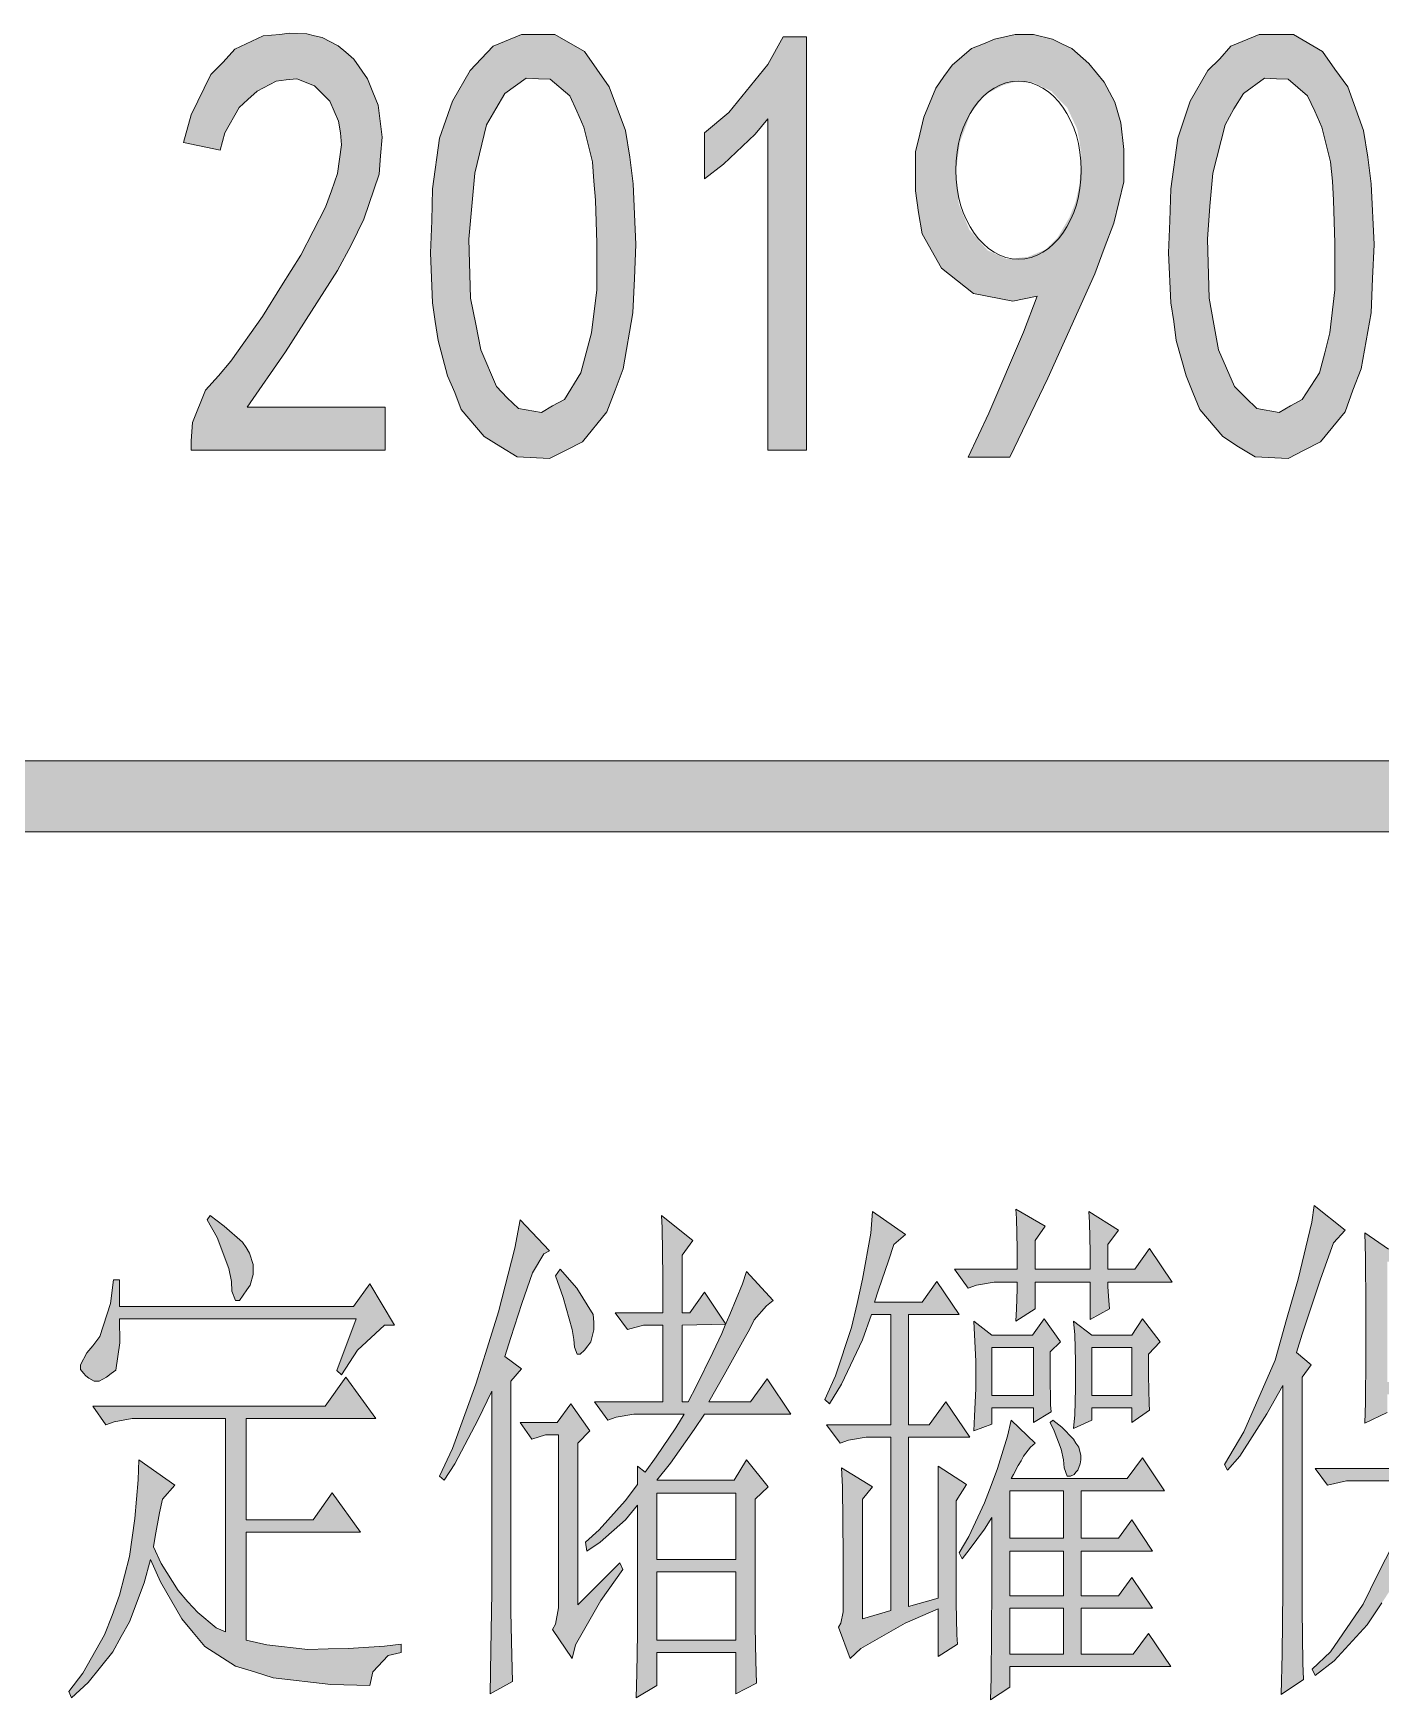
# Model space of a CAD drawing. Header units: millimetres. Extents: x 0 to 414, y 0 to 292.
# Drawn here: x 379.81 to 387.87, y 26.12 to 36.09 of the extents above; entities that cross this region are included whole.
import ezdxf

# ---------------------------------------------------------------- set-up
doc = ezdxf.new("R2010")
doc.units = ezdxf.units.MM

msp = doc.modelspace()

# ---------------------------------------------------------------- hatches: boundary and pattern name
h = msp.add_hatch(color=0)
h.dxf.hatch_style = 2
h.paths.add_polyline_path([(380.753056, 33.647944), (380.760111, 33.757306), (380.837722, 33.951333), (380.915333, 34.036), (380.989417, 34.124194), (381.179917, 34.392306), (381.292806, 34.57575), (381.409222, 34.759194), (381.557389, 35.044944), (381.592667, 35.143722), (381.627944, 35.246028), (381.652639, 35.418889), (381.645583, 35.489444), (381.635, 35.56), (381.582083, 35.679944), (381.536222, 35.725806), (381.490361, 35.771667), (381.384528, 35.814), (381.321028, 35.806944), (381.261056, 35.799889), (381.148167, 35.739917), (381.091722, 35.690528), (381.038806, 35.641139), (380.954139, 35.489444), (380.925917, 35.387139), (380.707194, 35.433), (380.753056, 35.598806), (380.869472, 35.838694), (380.943556, 35.912778), (381.014111, 35.990389), (381.183444, 36.071528), (381.282222, 36.078583), (381.338667, 36.085639), (381.4445, 36.082111), (381.490361, 36.071528), (381.536222, 36.060944), (381.631472, 36.011556), (381.677333, 35.97275), (381.726722, 35.930417), (381.807861, 35.814), (381.839611, 35.732861), (381.871361, 35.65525), (381.896056, 35.46475), (381.885472, 35.351861), (381.878417, 35.2425), (381.786694, 34.974389), (381.709083, 34.819167), (381.627944, 34.667472), (381.3175, 34.180639), (381.088194, 33.849028), (381.913694, 33.849028), (381.913694, 33.5915), (380.753056, 33.5915)])
h = msp.add_hatch(color=0)
h.paths.add_polyline_path([(382.192389, 34.963806), (382.195917, 35.154306), (382.23825, 35.457694), (382.277056, 35.567056), (382.315861, 35.679944), (382.421694, 35.863389), (382.488722, 35.933944), (382.559278, 36.008028), (382.728611, 36.078583), (382.830917, 36.078583), (382.929694, 36.078583), (383.106083, 35.976278), (383.180167, 35.870444), (383.25425, 35.764611), (383.353028, 35.503556), (383.377722, 35.344806), (383.398889, 35.186056), (383.413, 34.822694), (383.405944, 34.618083), (383.395361, 34.413472), (383.338917, 34.078333), (383.289528, 33.951333), (383.240139, 33.820806), (383.0955, 33.640889), (382.996722, 33.5915), (382.897944, 33.542111), (382.703917, 33.552694), (382.605139, 33.612667), (382.506361, 33.672639), (382.368778, 33.834917), (382.329972, 33.937222), (382.287639, 34.036), (382.231194, 34.247667), (382.213556, 34.360556), (382.195917, 34.473444), (382.185333, 34.773306)])
h.paths.add_polyline_path([(382.432278, 35.052), (382.414639, 34.854444), (382.425222, 34.501667), (382.456972, 34.346444), (382.485194, 34.191222), (382.580444, 33.9725), (382.643944, 33.905472), (382.710972, 33.841972), (382.848556, 33.817278), (382.915583, 33.856083), (382.986139, 33.894889), (383.084917, 34.053639), (383.116667, 34.173583), (383.148417, 34.293528), (383.180167, 34.551056), (383.180167, 34.692167), (383.180167, 34.82975), (383.173111, 35.087278), (383.162528, 35.200167), (383.155472, 35.316583), (383.102556, 35.524722), (383.060222, 35.619972), (383.017889, 35.711694), (382.901472, 35.810472), (382.830917, 35.814), (382.756833, 35.817528), (382.629833, 35.725806), (382.576917, 35.634083), (382.520472, 35.538833), (382.449917, 35.249556)])
h = msp.add_hatch(color=0)
h.dxf.hatch_style = 2
h.paths.add_polyline_path([(384.203222, 35.574111), (384.129139, 35.482389), (383.938639, 35.302472), (383.82575, 35.214278), (383.82575, 35.489444), (383.970389, 35.612917), (384.203222, 35.898667), (384.294944, 36.064472), (384.436056, 36.064472), (384.436056, 33.5915), (384.203222, 33.5915)])
h = msp.add_hatch(color=0)
h.paths.add_polyline_path([(385.402667, 33.549167), (385.526139, 33.81375), (385.734278, 34.297056), (385.815417, 34.51225), (385.670778, 34.484028), (385.434417, 34.529889), (385.339167, 34.603972), (385.243917, 34.681583), (385.1275, 34.886194), (385.106333, 35.013194), (385.088694, 35.143722), (385.088694, 35.376556), (385.113389, 35.482389), (385.138083, 35.584694), (385.208639, 35.757556), (385.258028, 35.828111), (385.307417, 35.895139), (385.423833, 35.993917), (385.494389, 36.022139), (385.561417, 36.050361), (385.684889, 36.078583), (385.741333, 36.078583), (385.79425, 36.078583), (385.907139, 36.050361), (385.963583, 36.022139), (386.023556, 35.993917), (386.125861, 35.905722), (386.171722, 35.849278), (386.217583, 35.792833), (386.281083, 35.672889), (386.298722, 35.612917), (386.316361, 35.549417), (386.334, 35.390667), (386.334, 35.295417), (386.334, 35.196639), (386.274028, 34.949694), (386.217583, 34.798), (386.161139, 34.646306), (385.878917, 34.021889), (385.653139, 33.549167)])
h.paths.add_polyline_path([(385.339167, 35.157833), (385.346222, 35.066111), (385.409722, 34.910889), (385.462639, 34.850917), (385.519083, 34.787417), (385.6355, 34.7345), (385.699, 34.741556), (385.7625, 34.748611), (385.864806, 34.790944), (385.900083, 34.826222), (385.938889, 34.865028), (386.009444, 34.984972), (386.044722, 35.073167), (386.069417, 35.179), (386.08, 35.362444), (386.069417, 35.440056), (386.055306, 35.514139), (385.995333, 35.641139), (385.945944, 35.690528), (385.900083, 35.739917), (385.790722, 35.792833), (385.734278, 35.792833), (385.699, 35.799889), (385.610806, 35.775194), (385.557889, 35.746972), (385.501444, 35.71875), (385.416778, 35.605861), (385.385028, 35.517667), (385.353278, 35.433), (385.328583, 35.253083)])
h = msp.add_hatch(color=0)
h.paths.add_polyline_path([(386.609167, 34.963806), (386.616222, 35.154306), (386.658556, 35.457694), (386.693833, 35.567056), (386.732639, 35.679944), (386.838472, 35.863389), (386.909028, 35.933944), (386.976056, 36.008028), (387.145389, 36.078583), (387.247694, 36.078583), (387.35, 36.078583), (387.522861, 35.976278), (387.596944, 35.870444), (387.674556, 35.764611), (387.769806, 35.503556), (387.7945, 35.344806), (387.815667, 35.186056), (387.833306, 34.822694), (387.822722, 34.618083), (387.815667, 34.413472), (387.755694, 34.078333), (387.706306, 33.951333), (387.660444, 33.820806), (387.512278, 33.640889), (387.4135, 33.5915), (387.31825, 33.542111), (387.120694, 33.552694), (387.021917, 33.612667), (386.926667, 33.672639), (386.789083, 33.834917), (386.74675, 33.937222), (386.707944, 34.036), (386.647972, 34.247667), (386.633861, 34.360556), (386.616222, 34.473444), (386.602111, 34.773306)])
h.paths.add_polyline_path([(386.849056, 35.052), (386.834944, 34.854444), (386.845528, 34.501667), (386.87375, 34.346444), (386.901972, 34.191222), (386.997222, 33.9725), (387.06425, 33.905472), (387.131278, 33.841972), (387.265333, 33.817278), (387.332361, 33.856083), (387.402917, 33.894889), (387.505222, 34.053639), (387.536972, 34.173583), (387.568722, 34.293528), (387.596944, 34.551056), (387.596944, 34.692167), (387.596944, 34.82975), (387.589889, 35.087278), (387.582833, 35.200167), (387.57225, 35.316583), (387.519333, 35.524722), (387.477, 35.619972), (387.434667, 35.711694), (387.31825, 35.810472), (387.247694, 35.814), (387.177139, 35.817528), (387.050139, 35.725806), (386.993694, 35.634083), (386.940778, 35.538833), (386.866694, 35.249556)])
h = msp.add_hatch(color=0)
h.dxf.hatch_style = 2
h.paths.add_polyline_path([(404.237472, 31.732361), (404.237472, 31.309028), (354.957944, 31.309028), (354.957944, 31.732361)])
h = msp.add_hatch(color=0)
h.dxf.hatch_style = 2
h.paths.add_polyline_path([(380.848306, 28.98775), (380.865944, 29.012444), (380.950611, 28.948944), (381.059972, 28.853694), (381.081139, 28.821944), (381.102306, 28.786667), (381.123472, 28.719639), (381.123472, 28.691417), (381.123472, 28.659667), (381.105833, 28.596167), (381.084667, 28.567944), (381.0635, 28.536194), (381.042333, 28.504444), (381.017639, 28.504444), (380.996472, 28.560889), (380.992944, 28.617333), (380.978833, 28.694944), (380.908278, 28.881917)])
h = msp.add_hatch(color=0)
h.paths.add_polyline_path([(383.416528, 26.126722), (383.420056, 26.274889), (383.423583, 26.51125), (383.423583, 26.599444), (383.423583, 27.280306), (383.353028, 27.192111), (383.201333, 27.058056), (383.120194, 27.005139), (383.113139, 27.058056), (383.194278, 27.132139), (383.3495, 27.305), (383.423583, 27.403778), (383.423583, 27.513139), (383.469444, 27.477861), (383.536472, 27.569583), (383.652889, 27.742444), (383.702278, 27.823583), (383.458861, 27.823583), (383.402417, 27.823583), (383.296583, 27.805944), (383.247194, 27.788306), (383.166056, 27.897667), (383.575278, 27.897667), (383.575278, 28.356278), (383.458861, 28.356278), (383.363611, 28.331583), (383.289528, 28.430361), (383.575278, 28.430361), (383.575278, 28.645556), (383.57175, 28.938361), (383.568222, 29.012444), (383.755194, 28.864278), (383.691694, 28.776083), (383.691694, 28.430361), (383.737556, 28.430361), (383.82575, 28.553833), (383.95275, 28.363333), (383.691694, 28.356278), (383.691694, 27.897667), (383.726972, 27.897667), (383.776361, 27.992917), (383.875139, 28.194), (383.928056, 28.306889), (383.949222, 28.356278), (383.977444, 28.419778), (384.051528, 28.603222), (384.076222, 28.677306), (384.234972, 28.504444), (384.196167, 28.472694), (384.122083, 28.388028), (384.093861, 28.331583), (384.062111, 28.275139), (383.942167, 28.059944), (383.850444, 27.897667), (384.100917, 27.897667), (384.199694, 28.03525), (384.340806, 27.823583), (383.82575, 27.823583), (383.76225, 27.731861), (383.621139, 27.530778), (383.54, 27.428472), (384.002139, 27.428472), (384.076222, 27.551944), (384.20675, 27.389667), (384.129139, 27.315583), (384.129139, 26.620611), (384.129139, 26.553583), (384.132667, 26.348972), (384.136194, 26.214917), (384.012722, 26.151417), (384.012722, 26.398361), (383.54, 26.398361), (383.54, 26.200806)])
h.paths.add_polyline_path([(383.54, 26.881667), (383.54, 26.472444), (384.012722, 26.472444), (384.012722, 26.881667)])
h.paths.add_polyline_path([(383.54, 27.350861), (383.54, 26.95575), (384.012722, 26.95575), (384.012722, 27.350861)])
h = msp.add_hatch(color=0)
h.dxf.hatch_style = 2
h.paths.add_polyline_path([(385.22275, 26.722917), (385.22275, 27.513139), (385.392083, 27.403778), (385.332111, 27.305), (385.332111, 27.202694), (385.332111, 26.969861), (385.332111, 26.832278), (385.332111, 26.698222), (385.335639, 26.504194), (385.339167, 26.44775), (385.22275, 26.373667), (385.22275, 26.659417), (385.025194, 26.57475), (384.760611, 26.423056), (384.697111, 26.363083), (384.626556, 26.550056), (384.640667, 26.57475), (384.654778, 26.641778), (384.654778, 26.684111), (384.654778, 26.980444), (384.65125, 27.389667), (384.644194, 27.502556), (384.831167, 27.389667), (384.771194, 27.315583), (384.771194, 26.599444), (384.940528, 26.648833), (384.940528, 27.686), (384.848806, 27.686), (384.792361, 27.686), (384.686528, 27.668361), (384.637139, 27.650722), (384.556, 27.760083), (384.940528, 27.760083), (384.940528, 28.419778), (384.824111, 28.419778), (384.771194, 28.268083), (384.644194, 28.0035), (384.573639, 27.887083), (384.545417, 27.911778), (384.608917, 28.052889), (384.704167, 28.342167), (384.739444, 28.486806), (384.771194, 28.631444), (384.820583, 28.906611), (384.831167, 29.037139), (385.028722, 28.899556), (384.958167, 28.839583), (384.926417, 28.740806), (384.866444, 28.567944), (384.84175, 28.493861), (385.1275, 28.493861), (385.215694, 28.617333), (385.34975, 28.419778), (385.046361, 28.419778), (385.046361, 27.760083), (385.169833, 27.760083), (385.268611, 27.897667), (385.41325, 27.686), (385.046361, 27.686), (385.046361, 26.673528)])
h = msp.add_hatch(color=0)
h.dxf.hatch_style = 2
h.paths.add_polyline_path([(386.132917, 28.691417), (386.132917, 28.793722), (386.129389, 28.970111), (386.125861, 29.037139), (386.30225, 28.92425), (386.23875, 28.839583), (386.23875, 28.691417), (386.401028, 28.691417), (386.489222, 28.814889), (386.623278, 28.613806), (386.23875, 28.613806), (386.23875, 28.585583), (386.245806, 28.504444), (386.249333, 28.455056), (386.132917, 28.391556), (386.132917, 28.613806), (385.804833, 28.613806), (385.804833, 28.455056), (385.688417, 28.380972), (385.691944, 28.455056), (385.695472, 28.571472), (385.695472, 28.613806), (385.617861, 28.613806), (385.557889, 28.613806), (385.452056, 28.596167), (385.402667, 28.578528), (385.321528, 28.691417), (385.695472, 28.691417), (385.695472, 28.814889), (385.691944, 28.994806), (385.688417, 29.05125), (385.864806, 28.948944), (385.804833, 28.864278), (385.804833, 28.691417)])
h = msp.add_hatch(color=0)
h.dxf.hatch_style = 2
h.paths.add_polyline_path([(387.402917, 26.881667), (387.402917, 26.655889), (387.406444, 26.334861), (387.409972, 26.236083), (387.275917, 26.147889), (387.282972, 26.391306), (387.2865, 26.768778), (387.2865, 26.906361), (387.2865, 27.996444), (387.19125, 27.827111), (387.028972, 27.573111), (386.954889, 27.488444), (386.93725, 27.523722), (387.053667, 27.71775), (387.240639, 28.148139), (387.307667, 28.391556), (387.378222, 28.631444), (387.459361, 28.973639), (387.473472, 29.072417), (387.660444, 28.92425), (387.589889, 28.850167), (387.512278, 28.631444), (387.402917, 28.303361), (387.367639, 28.194), (387.455833, 28.119917), (387.402917, 28.045833)])
h = msp.add_hatch(color=0)
h.dxf.hatch_style = 2
h.paths.add_polyline_path([(382.541639, 26.151417), (382.545167, 26.412472), (382.552222, 26.758194), (382.552222, 26.846389), (382.552222, 27.961167), (382.471083, 27.791833), (382.329972, 27.52725), (382.266472, 27.428472), (382.23825, 27.453167), (382.315861, 27.618972), (382.456972, 28.0035), (382.524, 28.218694), (382.591028, 28.437417), (382.689806, 28.818417), (382.721556, 28.98775), (382.897944, 28.800778), (382.862667, 28.783139), (382.795639, 28.67025), (382.763889, 28.578528), (382.732139, 28.486806), (382.665111, 28.282194), (382.629833, 28.169306), (382.728611, 28.095222), (382.665111, 28.021139), (382.665111, 26.747611), (382.665111, 26.641778), (382.672167, 26.380722), (382.675694, 26.2255)])
h = msp.add_hatch(color=0)
h.paths.add_polyline_path([(388.729361, 28.687889), (388.729361, 28.377444), (388.732889, 27.975278), (388.739944, 27.883556), (388.612944, 27.820056), (388.612944, 27.943528), (388.309556, 27.943528), (388.309556, 27.499028), (388.775222, 27.499028), (388.881056, 27.647194), (389.039806, 27.424944), (388.418917, 27.424944), (388.447139, 27.308528), (388.5565, 27.058056), (388.637639, 26.924), (388.71525, 26.789944), (388.912806, 26.602972), (389.03275, 26.546528), (389.03275, 26.507722), (388.976306, 26.504194), (388.884583, 26.440694), (388.852833, 26.38425), (388.747, 26.507722), (388.58825, 26.768778), (388.531806, 26.906361), (388.478889, 27.040417), (388.401278, 27.301472), (388.373056, 27.424944), (388.309556, 27.424944), (388.309556, 26.941639), (388.316611, 26.348972), (388.320139, 26.236083), (388.186083, 26.147889), (388.189611, 26.303111), (388.193139, 26.89225), (388.193139, 27.326167), (388.122583, 27.139194), (387.963833, 26.825222), (387.879167, 26.694694), (387.790972, 26.564167), (387.593417, 26.348972), (387.480528, 26.260778), (387.462889, 26.299583), (387.57225, 26.401889), (387.766278, 26.687639), (387.854472, 26.867556), (387.946194, 27.047472), (388.062611, 27.326167), (388.087306, 27.424944), (387.6675, 27.424944), (387.554611, 27.40025), (387.480528, 27.499028), (388.193139, 27.499028), (388.193139, 27.943528), (387.910917, 27.943528), (387.910917, 27.834167), (387.776861, 27.770667), (387.780389, 27.894139), (387.783917, 28.165778), (387.783917, 28.317472), (387.783917, 28.465639), (387.780389, 28.761972), (387.776861, 28.910139), (387.917972, 28.811361), (388.595306, 28.811361), (388.6835, 28.934833), (388.817556, 28.776083)])
h.paths.add_polyline_path([(387.910917, 28.737278), (387.910917, 28.017611), (388.612944, 28.017611), (388.612944, 28.737278)])
h = msp.add_hatch(color=0)
h.dxf.hatch_style = 2
h.paths.add_polyline_path([(381.624417, 28.084639), (381.740833, 28.395083), (380.322667, 28.395083), (380.326194, 28.250444), (380.3015, 28.088167), (380.273278, 28.067), (380.245056, 28.045833), (380.202722, 28.021139), (380.188611, 28.021139), (380.170972, 28.021139), (380.139222, 28.038778), (380.121583, 28.052889), (380.107472, 28.070528), (380.089833, 28.091694), (380.089833, 28.119917), (380.128639, 28.190472), (380.163917, 28.232806), (380.20625, 28.28925), (380.26975, 28.486806), (380.287389, 28.627917), (380.322667, 28.627917), (380.322667, 28.469167), (381.723194, 28.469167), (381.821972, 28.603222), (381.970139, 28.356278), (381.910167, 28.356278), (381.747889, 28.208111), (381.652639, 28.059944)])
h = msp.add_hatch(color=0)
h.dxf.hatch_style = 2
h.paths.add_polyline_path([(382.933222, 28.652611), (382.961444, 28.691417), (383.060222, 28.578528), (383.159, 28.419778), (383.162528, 28.373917), (383.162528, 28.328056), (383.144889, 28.2575), (383.12725, 28.232806), (383.106083, 28.208111), (383.081389, 28.183417), (383.06375, 28.183417), (383.046111, 28.22575), (383.042583, 28.271611), (383.032, 28.331583), (382.979083, 28.522083)])
h = msp.add_hatch(color=0)
h.paths.add_polyline_path([(385.437944, 27.724806), (385.441472, 27.813), (385.448528, 27.978806), (385.448528, 28.059944), (385.448528, 28.141083), (385.441472, 28.299833), (385.437944, 28.380972), (385.543778, 28.296306), (385.787194, 28.296306), (385.85775, 28.395083), (385.956528, 28.2575), (385.893028, 28.197528), (385.893028, 28.059944), (385.896556, 27.880028), (385.900083, 27.837694), (385.79425, 27.774194), (385.79425, 27.862389), (385.543778, 27.862389), (385.543778, 27.763611)])
h.paths.add_polyline_path([(385.543778, 28.222222), (385.543778, 27.936472), (385.79425, 27.936472), (385.79425, 28.222222)])
h = msp.add_hatch(color=0)
h.paths.add_polyline_path([(386.034139, 27.738917), (386.041194, 27.820056), (386.044722, 27.978806), (386.044722, 28.059944), (386.044722, 28.141083), (386.041194, 28.299833), (386.034139, 28.380972), (386.1435, 28.296306), (386.383389, 28.296306), (386.446889, 28.395083), (386.552722, 28.2575), (386.482167, 28.183417), (386.482167, 28.052889), (386.485694, 27.887083), (386.489222, 27.848278), (386.383389, 27.774194), (386.383389, 27.862389), (386.1435, 27.862389), (386.1435, 27.788306)])
h.paths.add_polyline_path([(386.1435, 28.222222), (386.1435, 27.936472), (386.383389, 27.936472), (386.383389, 28.222222)])
h = msp.add_hatch(color=0)
h.dxf.hatch_style = 2
h.paths.add_polyline_path([(380.580194, 27.315583), (380.562556, 27.234444), (380.537861, 27.093333), (380.527278, 27.029833), (380.573139, 26.931056), (380.675444, 26.768778), (380.731889, 26.70175), (380.791861, 26.63825), (380.901222, 26.546528), (380.957667, 26.521833), (380.957667, 27.798889), (380.456722, 27.798889), (380.400278, 27.798889), (380.290917, 27.777722), (380.241528, 27.760083), (380.163917, 27.872972), (381.553861, 27.872972), (381.677333, 28.045833), (381.85725, 27.798889), (381.081139, 27.798889), (381.081139, 27.192111), (381.483306, 27.192111), (381.596194, 27.354389), (381.765528, 27.118028), (381.081139, 27.118028), (381.081139, 26.472444), (381.204611, 26.444222), (381.451556, 26.416), (381.5715, 26.419528), (381.691444, 26.423056), (381.910167, 26.437167), (382.008944, 26.44775), (382.008944, 26.398361), (381.931333, 26.380722), (381.839611, 26.281944), (381.821972, 26.200806), (381.589139, 26.207861), (381.243417, 26.246667), (381.130528, 26.281944), (381.017639, 26.317222), (380.834194, 26.433639), (380.763639, 26.518306), (380.696611, 26.599444), (380.569611, 26.821694), (380.509639, 26.95575), (380.470833, 26.814639), (380.382639, 26.581806), (380.33325, 26.493611), (380.283861, 26.401889), (380.135694, 26.218444), (380.036917, 26.126722), (380.019278, 26.165528), (380.103944, 26.274889), (380.234472, 26.504194), (380.280333, 26.620611), (380.322667, 26.740556), (380.382639, 26.973389), (380.400278, 27.086278), (380.414389, 27.199167), (380.435556, 27.432), (380.439083, 27.551944), (380.654278, 27.40025)])
h = msp.add_hatch(color=0)
h.dxf.hatch_style = 2
h.paths.add_polyline_path([(383.067278, 26.684111), (383.31775, 26.934583), (383.335389, 26.895778), (383.204861, 26.708806), (383.053167, 26.444222), (383.032, 26.363083), (382.915583, 26.535944), (382.933222, 26.567694), (382.950861, 26.666472), (382.950861, 26.7335), (382.950861, 27.700111), (382.87325, 27.700111), (382.792111, 27.675417), (382.721556, 27.774194), (382.943806, 27.774194), (383.024944, 27.887083), (383.137833, 27.724806), (383.067278, 27.650722)])
h = msp.add_hatch(color=0)
h.paths.add_polyline_path([(385.543778, 27.206222), (385.501444, 27.135667), (385.409722, 27.012194), (385.367389, 26.959278), (385.34975, 26.994556), (385.406194, 27.093333), (385.501444, 27.294417), (385.54025, 27.396722), (385.579056, 27.499028), (385.639028, 27.693056), (385.660194, 27.788306), (385.804833, 27.650722), (385.776611, 27.626028), (385.734278, 27.573111), (385.720167, 27.544889), (385.702528, 27.516667), (385.674306, 27.46375), (385.660194, 27.439056), (386.355167, 27.439056), (386.446889, 27.562528), (386.577417, 27.364972), (386.08, 27.364972), (386.08, 27.08275), (386.30225, 27.08275), (386.383389, 27.192111), (386.506861, 27.005139), (386.08, 27.005139), (386.08, 26.737028), (386.30225, 26.737028), (386.383389, 26.846389), (386.506861, 26.662944), (386.08, 26.662944), (386.08, 26.387778), (386.390444, 26.387778), (386.482167, 26.51125), (386.616222, 26.313694), (385.653139, 26.313694), (385.653139, 26.190222), (385.536722, 26.116139), (385.54025, 26.246667), (385.543778, 26.789944)])
h.paths.add_polyline_path([(385.653139, 27.364972), (385.653139, 27.08275), (385.974167, 27.08275), (385.974167, 27.364972)])
h.paths.add_polyline_path([(385.653139, 26.662944), (385.653139, 26.387778), (385.974167, 26.387778), (385.974167, 26.662944)])
h.paths.add_polyline_path([(385.653139, 27.005139), (385.653139, 26.737028), (385.974167, 26.737028), (385.974167, 27.005139)])
h = msp.add_hatch(color=0)
h.dxf.hatch_style = 2
h.paths.add_polyline_path([(385.910667, 27.788306), (385.963583, 27.745972), (386.034139, 27.675417), (386.04825, 27.650722), (386.065889, 27.626028), (386.076472, 27.576639), (386.076472, 27.551944), (386.072944, 27.52725), (386.058833, 27.488444), (386.04825, 27.477861), (386.037667, 27.46375), (386.0165, 27.453167), (385.995333, 27.453167), (385.977694, 27.502556), (385.974167, 27.551944), (385.960056, 27.615444), (385.917722, 27.724806), (385.893028, 27.774194)])

# ---------------------------------------------------------------- linework, layer by layer
at = {"color": 0, "lineweight": 0}
for points in [[(380.753056, 33.647944), (380.760111, 33.757306), (380.837722, 33.951333), (380.915333, 34.036), (380.989417, 34.124194), (381.179917, 34.392306), (381.292806, 34.57575), (381.409222, 34.759194), (381.557389, 35.044944), (381.592667, 35.143722), (381.627944, 35.246028), (381.652639, 35.418889), (381.645583, 35.489444), (381.635, 35.56), (381.582083, 35.679944), (381.536222, 35.725806), (381.490361, 35.771667), (381.384528, 35.814), (381.321028, 35.806944), (381.261056, 35.799889), (381.148167, 35.739917), (381.091722, 35.690528), (381.038806, 35.641139), (380.954139, 35.489444), (380.925917, 35.387139), (380.707194, 35.433), (380.753056, 35.598806), (380.869472, 35.838694), (380.943556, 35.912778), (381.014111, 35.990389), (381.183444, 36.071528), (381.282222, 36.078583), (381.338667, 36.085639), (381.4445, 36.082111), (381.490361, 36.071528), (381.536222, 36.060944), (381.631472, 36.011556), (381.677333, 35.97275), (381.726722, 35.930417), (381.807861, 35.814), (381.839611, 35.732861), (381.871361, 35.65525), (381.896056, 35.46475), (381.885472, 35.351861), (381.878417, 35.2425), (381.786694, 34.974389), (381.709083, 34.819167), (381.627944, 34.667472), (381.3175, 34.180639), (381.088194, 33.849028), (381.913694, 33.849028), (381.913694, 33.5915), (380.753056, 33.5915)], [(382.192389, 34.963806), (382.195917, 35.154306), (382.23825, 35.457694), (382.277056, 35.567056), (382.315861, 35.679944), (382.421694, 35.863389), (382.488722, 35.933944), (382.559278, 36.008028), (382.728611, 36.078583), (382.830917, 36.078583), (382.929694, 36.078583), (383.106083, 35.976278), (383.180167, 35.870444), (383.25425, 35.764611), (383.353028, 35.503556), (383.377722, 35.344806), (383.398889, 35.186056), (383.413, 34.822694), (383.405944, 34.618083), (383.395361, 34.413472), (383.338917, 34.078333), (383.289528, 33.951333), (383.240139, 33.820806), (383.0955, 33.640889), (382.996722, 33.5915), (382.897944, 33.542111), (382.703917, 33.552694), (382.605139, 33.612667), (382.506361, 33.672639), (382.368778, 33.834917), (382.329972, 33.937222), (382.287639, 34.036), (382.231194, 34.247667), (382.213556, 34.360556), (382.195917, 34.473444), (382.185333, 34.773306)], [(384.203222, 35.574111), (384.129139, 35.482389), (383.938639, 35.302472), (383.82575, 35.214278), (383.82575, 35.489444), (383.970389, 35.612917), (384.203222, 35.898667), (384.294944, 36.064472), (384.436056, 36.064472), (384.436056, 33.5915), (384.203222, 33.5915)], [(385.402667, 33.549167), (385.526139, 33.81375), (385.734278, 34.297056), (385.815417, 34.51225), (385.670778, 34.484028), (385.434417, 34.529889), (385.339167, 34.603972), (385.243917, 34.681583), (385.1275, 34.886194), (385.106333, 35.013194), (385.088694, 35.143722), (385.088694, 35.376556), (385.113389, 35.482389), (385.138083, 35.584694), (385.208639, 35.757556), (385.258028, 35.828111), (385.307417, 35.895139), (385.423833, 35.993917), (385.494389, 36.022139), (385.561417, 36.050361), (385.684889, 36.078583), (385.741333, 36.078583), (385.79425, 36.078583), (385.907139, 36.050361), (385.963583, 36.022139), (386.023556, 35.993917), (386.125861, 35.905722), (386.171722, 35.849278), (386.217583, 35.792833), (386.281083, 35.672889), (386.298722, 35.612917), (386.316361, 35.549417), (386.334, 35.390667), (386.334, 35.295417), (386.334, 35.196639), (386.274028, 34.949694), (386.217583, 34.798), (386.161139, 34.646306), (385.878917, 34.021889), (385.653139, 33.549167)], [(386.609167, 34.963806), (386.616222, 35.154306), (386.658556, 35.457694), (386.693833, 35.567056), (386.732639, 35.679944), (386.838472, 35.863389), (386.909028, 35.933944), (386.976056, 36.008028), (387.145389, 36.078583), (387.247694, 36.078583), (387.35, 36.078583), (387.522861, 35.976278), (387.596944, 35.870444), (387.674556, 35.764611), (387.769806, 35.503556), (387.7945, 35.344806), (387.815667, 35.186056), (387.833306, 34.822694), (387.822722, 34.618083), (387.815667, 34.413472), (387.755694, 34.078333), (387.706306, 33.951333), (387.660444, 33.820806), (387.512278, 33.640889), (387.4135, 33.5915), (387.31825, 33.542111), (387.120694, 33.552694), (387.021917, 33.612667), (386.926667, 33.672639), (386.789083, 33.834917), (386.74675, 33.937222), (386.707944, 34.036), (386.647972, 34.247667), (386.633861, 34.360556), (386.616222, 34.473444), (386.602111, 34.773306)], [(382.432278, 35.052), (382.414639, 34.854444), (382.425222, 34.501667), (382.456972, 34.346444), (382.485194, 34.191222), (382.580444, 33.9725), (382.643944, 33.905472), (382.710972, 33.841972), (382.848556, 33.817278), (382.915583, 33.856083), (382.986139, 33.894889), (383.084917, 34.053639), (383.116667, 34.173583), (383.148417, 34.293528), (383.180167, 34.551056), (383.180167, 34.692167), (383.180167, 34.82975), (383.173111, 35.087278), (383.162528, 35.200167), (383.155472, 35.316583), (383.102556, 35.524722), (383.060222, 35.619972), (383.017889, 35.711694), (382.901472, 35.810472), (382.830917, 35.814), (382.756833, 35.817528), (382.629833, 35.725806), (382.576917, 35.634083), (382.520472, 35.538833), (382.449917, 35.249556)], [(386.849056, 35.052), (386.834944, 34.854444), (386.845528, 34.501667), (386.87375, 34.346444), (386.901972, 34.191222), (386.997222, 33.9725), (387.06425, 33.905472), (387.131278, 33.841972), (387.265333, 33.817278), (387.332361, 33.856083), (387.402917, 33.894889), (387.505222, 34.053639), (387.536972, 34.173583), (387.568722, 34.293528), (387.596944, 34.551056), (387.596944, 34.692167), (387.596944, 34.82975), (387.589889, 35.087278), (387.582833, 35.200167), (387.57225, 35.316583), (387.519333, 35.524722), (387.477, 35.619972), (387.434667, 35.711694), (387.31825, 35.810472), (387.247694, 35.814), (387.177139, 35.817528), (387.050139, 35.725806), (386.993694, 35.634083), (386.940778, 35.538833), (386.866694, 35.249556)], [(404.237472, 31.732361), (404.237472, 31.309028), (354.957944, 31.309028), (354.957944, 31.732361)], [(380.848306, 28.98775), (380.865944, 29.012444), (380.950611, 28.948944), (381.059972, 28.853694), (381.081139, 28.821944), (381.102306, 28.786667), (381.123472, 28.719639), (381.123472, 28.691417), (381.123472, 28.659667), (381.105833, 28.596167), (381.084667, 28.567944), (381.0635, 28.536194), (381.042333, 28.504444), (381.017639, 28.504444), (380.996472, 28.560889), (380.992944, 28.617333), (380.978833, 28.694944), (380.908278, 28.881917)], [(383.416528, 26.126722), (383.420056, 26.274889), (383.423583, 26.51125), (383.423583, 26.599444), (383.423583, 27.280306), (383.353028, 27.192111), (383.201333, 27.058056), (383.120194, 27.005139), (383.113139, 27.058056), (383.194278, 27.132139), (383.3495, 27.305), (383.423583, 27.403778), (383.423583, 27.513139), (383.469444, 27.477861), (383.536472, 27.569583), (383.652889, 27.742444), (383.702278, 27.823583), (383.458861, 27.823583), (383.402417, 27.823583), (383.296583, 27.805944), (383.247194, 27.788306), (383.166056, 27.897667), (383.575278, 27.897667), (383.575278, 28.356278), (383.458861, 28.356278), (383.363611, 28.331583), (383.289528, 28.430361), (383.575278, 28.430361), (383.575278, 28.645556), (383.57175, 28.938361), (383.568222, 29.012444), (383.755194, 28.864278), (383.691694, 28.776083), (383.691694, 28.430361), (383.737556, 28.430361), (383.82575, 28.553833), (383.95275, 28.363333), (383.691694, 28.356278), (383.691694, 27.897667), (383.726972, 27.897667), (383.776361, 27.992917), (383.875139, 28.194), (383.928056, 28.306889), (383.949222, 28.356278), (383.977444, 28.419778), (384.051528, 28.603222), (384.076222, 28.677306), (384.234972, 28.504444), (384.196167, 28.472694), (384.122083, 28.388028), (384.093861, 28.331583), (384.062111, 28.275139), (383.942167, 28.059944), (383.850444, 27.897667), (384.100917, 27.897667), (384.199694, 28.03525), (384.340806, 27.823583), (383.82575, 27.823583), (383.76225, 27.731861), (383.621139, 27.530778), (383.54, 27.428472), (384.002139, 27.428472), (384.076222, 27.551944), (384.20675, 27.389667), (384.129139, 27.315583), (384.129139, 26.620611), (384.129139, 26.553583), (384.132667, 26.348972), (384.136194, 26.214917), (384.012722, 26.151417), (384.012722, 26.398361), (383.54, 26.398361), (383.54, 26.200806)], [(385.22275, 26.722917), (385.22275, 27.513139), (385.392083, 27.403778), (385.332111, 27.305), (385.332111, 27.202694), (385.332111, 26.969861), (385.332111, 26.832278), (385.332111, 26.698222), (385.335639, 26.504194), (385.339167, 26.44775), (385.22275, 26.373667), (385.22275, 26.659417), (385.025194, 26.57475), (384.760611, 26.423056), (384.697111, 26.363083), (384.626556, 26.550056), (384.640667, 26.57475), (384.654778, 26.641778), (384.654778, 26.684111), (384.654778, 26.980444), (384.65125, 27.389667), (384.644194, 27.502556), (384.831167, 27.389667), (384.771194, 27.315583), (384.771194, 26.599444), (384.940528, 26.648833), (384.940528, 27.686), (384.848806, 27.686), (384.792361, 27.686), (384.686528, 27.668361), (384.637139, 27.650722), (384.556, 27.760083), (384.940528, 27.760083), (384.940528, 28.419778), (384.824111, 28.419778), (384.771194, 28.268083), (384.644194, 28.0035), (384.573639, 27.887083), (384.545417, 27.911778), (384.608917, 28.052889), (384.704167, 28.342167), (384.739444, 28.486806), (384.771194, 28.631444), (384.820583, 28.906611), (384.831167, 29.037139), (385.028722, 28.899556), (384.958167, 28.839583), (384.926417, 28.740806), (384.866444, 28.567944), (384.84175, 28.493861), (385.1275, 28.493861), (385.215694, 28.617333), (385.34975, 28.419778), (385.046361, 28.419778), (385.046361, 27.760083), (385.169833, 27.760083), (385.268611, 27.897667), (385.41325, 27.686), (385.046361, 27.686), (385.046361, 26.673528)], [(386.132917, 28.691417), (386.132917, 28.793722), (386.129389, 28.970111), (386.125861, 29.037139), (386.30225, 28.92425), (386.23875, 28.839583), (386.23875, 28.691417), (386.401028, 28.691417), (386.489222, 28.814889), (386.623278, 28.613806), (386.23875, 28.613806), (386.23875, 28.585583), (386.245806, 28.504444), (386.249333, 28.455056), (386.132917, 28.391556), (386.132917, 28.613806), (385.804833, 28.613806), (385.804833, 28.455056), (385.688417, 28.380972), (385.691944, 28.455056), (385.695472, 28.571472), (385.695472, 28.613806), (385.617861, 28.613806), (385.557889, 28.613806), (385.452056, 28.596167), (385.402667, 28.578528), (385.321528, 28.691417), (385.695472, 28.691417), (385.695472, 28.814889), (385.691944, 28.994806), (385.688417, 29.05125), (385.864806, 28.948944), (385.804833, 28.864278), (385.804833, 28.691417)], [(387.402917, 26.881667), (387.402917, 26.655889), (387.406444, 26.334861), (387.409972, 26.236083), (387.275917, 26.147889), (387.282972, 26.391306), (387.2865, 26.768778), (387.2865, 26.906361), (387.2865, 27.996444), (387.19125, 27.827111), (387.028972, 27.573111), (386.954889, 27.488444), (386.93725, 27.523722), (387.053667, 27.71775), (387.240639, 28.148139), (387.307667, 28.391556), (387.378222, 28.631444), (387.459361, 28.973639), (387.473472, 29.072417), (387.660444, 28.92425), (387.589889, 28.850167), (387.512278, 28.631444), (387.402917, 28.303361), (387.367639, 28.194), (387.455833, 28.119917), (387.402917, 28.045833)], [(382.541639, 26.151417), (382.545167, 26.412472), (382.552222, 26.758194), (382.552222, 26.846389), (382.552222, 27.961167), (382.471083, 27.791833), (382.329972, 27.52725), (382.266472, 27.428472), (382.23825, 27.453167), (382.315861, 27.618972), (382.456972, 28.0035), (382.524, 28.218694), (382.591028, 28.437417), (382.689806, 28.818417), (382.721556, 28.98775), (382.897944, 28.800778), (382.862667, 28.783139), (382.795639, 28.67025), (382.763889, 28.578528), (382.732139, 28.486806), (382.665111, 28.282194), (382.629833, 28.169306), (382.728611, 28.095222), (382.665111, 28.021139), (382.665111, 26.747611), (382.665111, 26.641778), (382.672167, 26.380722), (382.675694, 26.2255)], [(381.624417, 28.084639), (381.740833, 28.395083), (380.322667, 28.395083), (380.326194, 28.250444), (380.3015, 28.088167), (380.273278, 28.067), (380.245056, 28.045833), (380.202722, 28.021139), (380.188611, 28.021139), (380.170972, 28.021139), (380.139222, 28.038778), (380.121583, 28.052889), (380.107472, 28.070528), (380.089833, 28.091694), (380.089833, 28.119917), (380.128639, 28.190472), (380.163917, 28.232806), (380.20625, 28.28925), (380.26975, 28.486806), (380.287389, 28.627917), (380.322667, 28.627917), (380.322667, 28.469167), (381.723194, 28.469167), (381.821972, 28.603222), (381.970139, 28.356278), (381.910167, 28.356278), (381.747889, 28.208111), (381.652639, 28.059944)], [(382.933222, 28.652611), (382.961444, 28.691417), (383.060222, 28.578528), (383.159, 28.419778), (383.162528, 28.373917), (383.162528, 28.328056), (383.144889, 28.2575), (383.12725, 28.232806), (383.106083, 28.208111), (383.081389, 28.183417), (383.06375, 28.183417), (383.046111, 28.22575), (383.042583, 28.271611), (383.032, 28.331583), (382.979083, 28.522083)], [(385.437944, 27.724806), (385.441472, 27.813), (385.448528, 27.978806), (385.448528, 28.059944), (385.448528, 28.141083), (385.441472, 28.299833), (385.437944, 28.380972), (385.543778, 28.296306), (385.787194, 28.296306), (385.85775, 28.395083), (385.956528, 28.2575), (385.893028, 28.197528), (385.893028, 28.059944), (385.896556, 27.880028), (385.900083, 27.837694), (385.79425, 27.774194), (385.79425, 27.862389), (385.543778, 27.862389), (385.543778, 27.763611)], [(386.034139, 27.738917), (386.041194, 27.820056), (386.044722, 27.978806), (386.044722, 28.059944), (386.044722, 28.141083), (386.041194, 28.299833), (386.034139, 28.380972), (386.1435, 28.296306), (386.383389, 28.296306), (386.446889, 28.395083), (386.552722, 28.2575), (386.482167, 28.183417), (386.482167, 28.052889), (386.485694, 27.887083), (386.489222, 27.848278), (386.383389, 27.774194), (386.383389, 27.862389), (386.1435, 27.862389), (386.1435, 27.788306)], [(385.543778, 28.222222), (385.543778, 27.936472), (385.79425, 27.936472), (385.79425, 28.222222)], [(386.1435, 28.222222), (386.1435, 27.936472), (386.383389, 27.936472), (386.383389, 28.222222)], [(380.580194, 27.315583), (380.562556, 27.234444), (380.537861, 27.093333), (380.527278, 27.029833), (380.573139, 26.931056), (380.675444, 26.768778), (380.731889, 26.70175), (380.791861, 26.63825), (380.901222, 26.546528), (380.957667, 26.521833), (380.957667, 27.798889), (380.456722, 27.798889), (380.400278, 27.798889), (380.290917, 27.777722), (380.241528, 27.760083), (380.163917, 27.872972), (381.553861, 27.872972), (381.677333, 28.045833), (381.85725, 27.798889), (381.081139, 27.798889), (381.081139, 27.192111), (381.483306, 27.192111), (381.596194, 27.354389), (381.765528, 27.118028), (381.081139, 27.118028), (381.081139, 26.472444), (381.204611, 26.444222), (381.451556, 26.416), (381.5715, 26.419528), (381.691444, 26.423056), (381.910167, 26.437167), (382.008944, 26.44775), (382.008944, 26.398361), (381.931333, 26.380722), (381.839611, 26.281944), (381.821972, 26.200806), (381.589139, 26.207861), (381.243417, 26.246667), (381.130528, 26.281944), (381.017639, 26.317222), (380.834194, 26.433639), (380.763639, 26.518306), (380.696611, 26.599444), (380.569611, 26.821694), (380.509639, 26.95575), (380.470833, 26.814639), (380.382639, 26.581806), (380.33325, 26.493611), (380.283861, 26.401889), (380.135694, 26.218444), (380.036917, 26.126722), (380.019278, 26.165528), (380.103944, 26.274889), (380.234472, 26.504194), (380.280333, 26.620611), (380.322667, 26.740556), (380.382639, 26.973389), (380.400278, 27.086278), (380.414389, 27.199167), (380.435556, 27.432), (380.439083, 27.551944), (380.654278, 27.40025)], [(383.067278, 26.684111), (383.31775, 26.934583), (383.335389, 26.895778), (383.204861, 26.708806), (383.053167, 26.444222), (383.032, 26.363083), (382.915583, 26.535944), (382.933222, 26.567694), (382.950861, 26.666472), (382.950861, 26.7335), (382.950861, 27.700111), (382.87325, 27.700111), (382.792111, 27.675417), (382.721556, 27.774194), (382.943806, 27.774194), (383.024944, 27.887083), (383.137833, 27.724806), (383.067278, 27.650722)], [(385.543778, 27.206222), (385.501444, 27.135667), (385.409722, 27.012194), (385.367389, 26.959278), (385.34975, 26.994556), (385.406194, 27.093333), (385.501444, 27.294417), (385.54025, 27.396722), (385.579056, 27.499028), (385.639028, 27.693056), (385.660194, 27.788306), (385.804833, 27.650722), (385.776611, 27.626028), (385.734278, 27.573111), (385.720167, 27.544889), (385.702528, 27.516667), (385.674306, 27.46375), (385.660194, 27.439056), (386.355167, 27.439056), (386.446889, 27.562528), (386.577417, 27.364972), (386.08, 27.364972), (386.08, 27.08275), (386.30225, 27.08275), (386.383389, 27.192111), (386.506861, 27.005139), (386.08, 27.005139), (386.08, 26.737028), (386.30225, 26.737028), (386.383389, 26.846389), (386.506861, 26.662944), (386.08, 26.662944), (386.08, 26.387778), (386.390444, 26.387778), (386.482167, 26.51125), (386.616222, 26.313694), (385.653139, 26.313694), (385.653139, 26.190222), (385.536722, 26.116139), (385.54025, 26.246667), (385.543778, 26.789944)], [(385.910667, 27.788306), (385.963583, 27.745972), (386.034139, 27.675417), (386.04825, 27.650722), (386.065889, 27.626028), (386.076472, 27.576639), (386.076472, 27.551944), (386.072944, 27.52725), (386.058833, 27.488444), (386.04825, 27.477861), (386.037667, 27.46375), (386.0165, 27.453167), (385.995333, 27.453167), (385.977694, 27.502556), (385.974167, 27.551944), (385.960056, 27.615444), (385.917722, 27.724806), (385.893028, 27.774194)], [(383.54, 27.350861), (383.54, 26.95575), (384.012722, 26.95575), (384.012722, 27.350861)], [(385.653139, 27.364972), (385.653139, 27.08275), (385.974167, 27.08275), (385.974167, 27.364972)], [(385.653139, 27.005139), (385.653139, 26.737028), (385.974167, 26.737028), (385.974167, 27.005139)], [(383.54, 26.881667), (383.54, 26.472444), (384.012722, 26.472444), (384.012722, 26.881667)], [(385.653139, 26.662944), (385.653139, 26.387778), (385.974167, 26.387778), (385.974167, 26.662944)]]:
    msp.add_lwpolyline(points, close=True, dxfattribs=at)
for points in [[(387.910917, 27.834167), (387.776861, 27.770667), (387.780389, 27.894139), (387.783917, 28.165778), (387.783917, 28.317472), (387.783917, 28.465639), (387.780389, 28.761972), (387.776861, 28.910139), (387.917972, 28.811361)], [(388.087306, 27.424944), (387.6675, 27.424944), (387.554611, 27.40025), (387.480528, 27.499028), (388.193139, 27.499028)], [(387.879167, 26.694694), (387.790972, 26.564167), (387.593417, 26.348972), (387.480528, 26.260778), (387.462889, 26.299583), (387.57225, 26.401889), (387.766278, 26.687639), (387.854472, 26.867556), (387.946194, 27.047472)]]:
    msp.add_lwpolyline(points, dxfattribs=at)
msp.add_ellipse((385.704292, 35.267194), major_axis=(0, 0.532694), ratio=0.705298, start_param=0, end_param=6.283185, dxfattribs=at)

doc.saveas('drawing.dxf')
